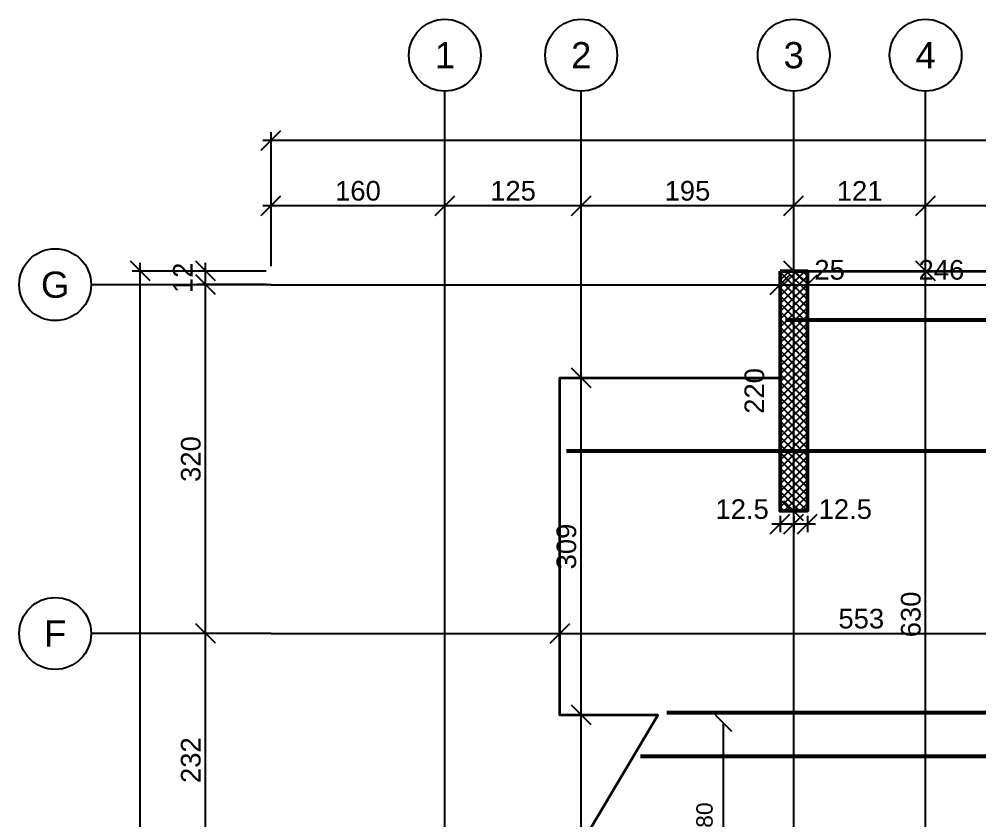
# Model space of a CAD drawing. Header units: millimetres. Extents: x -231 to 4719, y -2977 to 4533.
# Drawn here: x -231 to 650, y 1063 to 1798 of the extents above; entities that cross this region are included whole.
import ezdxf
from ezdxf.enums import TextEntityAlignment as Align

# ---------------------------------------------------------------- set-up
doc = ezdxf.new("R2010")
doc.units = ezdxf.units.MM
for name, color, linetype in [('FW_AXIS', 7, 'Continuous'), ('FW_DIM', 7, 'Continuous'), ('FW_WALL_HATCH', 8, 'Continuous'), ('REB_BOT_MESH_X', 5, 'Continuous'), ('REB_BOT_MESH_X_RANGE', 5, 'Continuous')]:
    doc.layers.add(name, color=color, linetype=linetype)
doc.layers.add('SLAB', color=3, linetype='Continuous', lineweight=35)
doc.layers.add('WALL', color=1, linetype='Continuous', lineweight=50)
doc.styles.add('REBAR_TXT', font='arial.ttf')
doc.styles.get("Standard").update_dxf_attribs({"font": 'arial.ttf'})
doc.dimstyles.new('FW_DIM', dxfattribs={"dimtxt": 18, "dimasz": 9, "dimexe": 7.5, "dimexo": 4.5, "dimgap": 4.5, "dimtad": 1, "dimdec": 0, "dimtxsty": 'Standard', "dimtsz": 9, "dimcen": 2.5, "dimdle": 7.5, "dimclrd": 256, "dimclre": 256, "dimclrt": 7, "dimazin": 3, "dimtfac": 1, "dimtmove": 2, "dimatfit": 3})
doc.dimstyles.new('REBAR M-200', dxfattribs={"dimtxt": 15, "dimasz": 15, "dimexe": 25, "dimexo": 12.5, "dimgap": 10, "dimtad": 1, "dimdec": 0, "dimtxsty": 'Standard', "dimblk": 'NONE', "dimcen": 50, "dimse1": 1, "dimse2": 1, "dimclrd": 6, "dimclre": 6, "dimclrt": 7, "dimazin": 3, "dimtfac": 1, "dimtmove": 2, "dimatfit": 3, "dimldrblk": 'NONE', "dimlwd": 53})
doc.dimstyles.new('REBAR RANGE', dxfattribs={"dimtxt": 15, "dimasz": 2.5, "dimexe": 0, "dimexo": 0, "dimgap": 10, "dimtad": 1, "dimdec": 0, "dimtxsty": 'Standard', "dimtsz": 7.5, "dimcen": 2.5, "dimse1": 1, "dimse2": 1, "dimclrd": 6, "dimclre": 6, "dimclrt": 7, "dimazin": 3, "dimtfac": 1, "dimtmove": 2, "dimatfit": 3, "dimlwd": 25})

# ---------------------------------------------------------------- blocks, each defined once
blk = doc.blocks.new('*D175')
at = {"color": 6, "lineweight": 53}
blk.add_line((271, 1402.39), (1252.5, 1402.39), dxfattribs=at)
at = {"layer": 'Defpoints'}
for p in [(271, 1402.39), (271, 1402.39), (1252.5, 1402.39)]:
    blk.add_point(p, dxfattribs=at)
at = {"layer": 'REB_BOT_MESH_X', "color": 7, "insert": (761.75, 1419.89), "char_height": 15, "attachment_point": 5}
blk.add_mtext('982', dxfattribs=at)
blk = doc.blocks.new('_NONE')
blk = doc.blocks.new('*D179')
at = {"color": 6, "lineweight": 53}
blk.add_line((339, 1122.39), (1252.5, 1122.39), dxfattribs=at)
at = {"layer": 'Defpoints'}
for p in [(339, 1122.39), (339, 1122.39), (1252.5, 1122.39)]:
    blk.add_point(p, dxfattribs=at)
at = {"layer": 'REB_BOT_MESH_X', "color": 7, "insert": (795.75, 1139.89), "char_height": 15, "attachment_point": 5}
blk.add_mtext('914', dxfattribs=at)
blk = doc.blocks.new('_OBLIQUE')
at = {"color": 0, "linetype": 'BYBLOCK'}
blk.add_line((-0.5, -0.5), (0.5, 0.5), dxfattribs=at)
blk = doc.blocks.new('*D200')
at = {"color": 6, "lineweight": 25}
blk.add_line((415.25, 972.39), (415.25, 1152.39), dxfattribs=at)
at = {"layer": 'Defpoints'}
for p in [(415.25, 1152.39), (415.25, 972.39), (415.25, 972.39)]:
    blk.add_point(p, dxfattribs=at)
at = {"layer": 'REB_BOT_MESH_X_RANGE', "color": 6, "xscale": 15, "yscale": 15, "rotation": 90}
for p in [(415.25, 1152.39), (415.25, 972.39)]:
    blk.add_blockref('_OBLIQUE', p, dxfattribs=at)
at = {"layer": 'REB_BOT_MESH_X_RANGE', "color": 7, "insert": (397.75, 1062.39), "char_height": 15, "attachment_point": 5, "rotation": 90}
blk.add_mtext('180', dxfattribs=at)
blk = doc.blocks.new('*D206')
at = {"color": 6, "lineweight": 53}
blk.add_line((472, 1522.39), (1361, 1522.39), dxfattribs=at)
at = {"layer": 'Defpoints'}
for p in [(472, 1522.39), (472, 1522.39), (1361, 1522.39)]:
    blk.add_point(p, dxfattribs=at)
at = {"layer": 'REB_BOT_MESH_X', "color": 7, "insert": (916.5, 1539.89), "char_height": 15, "attachment_point": 5}
blk.add_mtext('889', dxfattribs=at)
blk = doc.blocks.new('*D215')
at = {"color": 6, "lineweight": 53}
blk.add_line((363, 1162.39), (1563, 1162.39), dxfattribs=at)
at = {"layer": 'Defpoints'}
for p in [(363, 1162.39), (363, 1162.39), (1563, 1162.39)]:
    blk.add_point(p, dxfattribs=at)
at = {"layer": 'REB_BOT_MESH_X', "color": 7, "insert": (963, 1179.89), "char_height": 15, "attachment_point": 5}
blk.add_mtext('1200', dxfattribs=at)
blk = doc.blocks.new('*D226')
for p, q in [((466.99, 1342.79), (466.99, 1327.79)), ((479.51, 1342.79), (479.51, 1327.79)), ((459.49, 1335.29), (487.01, 1335.29))]:
    blk.add_line(p, q)
at = {"layer": 'Defpoints'}
for p in [(466.99, 1347.29), (479.51, 1347.29), (466.99, 1335.29)]:
    blk.add_point(p, dxfattribs=at)
at = {"layer": 'FW_DIM', "xscale": 18, "yscale": 18}
for p in [(466.99, 1335.29), (479.51, 1335.29)]:
    blk.add_blockref('_OBLIQUE', p, dxfattribs=at)
at = {"layer": 'FW_DIM', "color": 7, "insert": (432.19, 1348.79), "char_height": 18, "attachment_point": 5}
blk.add_mtext('12.5', dxfattribs=at)
blk = doc.blocks.new('*D227')
for p, q in [((479.51, 1342.79), (479.51, 1327.79)), ((492.02, 1342.79), (492.02, 1327.79)), ((472.01, 1335.29), (499.52, 1335.29))]:
    blk.add_line(p, q)
at = {"layer": 'Defpoints'}
for p in [(479.51, 1347.29), (492.02, 1347.29), (479.51, 1335.29)]:
    blk.add_point(p, dxfattribs=at)
at = {"layer": 'FW_DIM', "xscale": 18, "yscale": 18}
for p in [(479.51, 1335.29), (492.02, 1335.29)]:
    blk.add_blockref('_OBLIQUE', p, dxfattribs=at)
at = {"layer": 'FW_DIM', "color": 7, "insert": (526.82, 1348.79), "char_height": 18, "attachment_point": 5}
blk.add_mtext('12.5', dxfattribs=at)
blk = doc.blocks.new('*D279')
for p, q in [((257.51, 1234.82), (825.52, 1234.82)), ((265.01, 1239.32), (265.01, 1242.32)), ((818.02, 1239.32), (818.02, 1242.32))]:
    blk.add_line(p, q)
at = {"layer": 'Defpoints'}
for p in [(265.01, 1234.82), (265.01, 1234.82), (818.02, 1234.82)]:
    blk.add_point(p, dxfattribs=at)
at = {"layer": 'FW_DIM', "xscale": 18, "yscale": 18}
for p in [(265.01, 1234.82), (818.02, 1234.82)]:
    blk.add_blockref('_OBLIQUE', p, dxfattribs=at)
at = {"layer": 'FW_DIM', "color": 7, "insert": (541.51, 1248.32), "char_height": 18, "attachment_point": 5}
blk.add_mtext('553', dxfattribs=at)
blk = doc.blocks.new('*D282')
for p, q in [((466.99, 1559.28), (466.99, 1562.28)), ((492.02, 1559.28), (492.02, 1562.28)), ((459.49, 1554.78), (499.52, 1554.78))]:
    blk.add_line(p, q)
at = {"layer": 'Defpoints'}
for p in [(466.99, 1554.78), (466.99, 1554.78), (492.02, 1554.78)]:
    blk.add_point(p, dxfattribs=at)
at = {"layer": 'FW_DIM', "xscale": 18, "yscale": 18}
for p in [(466.99, 1554.78), (492.02, 1554.78)]:
    blk.add_blockref('_OBLIQUE', p, dxfattribs=at)
at = {"layer": 'FW_DIM', "color": 7, "insert": (512.42, 1568.28), "char_height": 18, "attachment_point": 5}
blk.add_mtext('25', dxfattribs=at)
blk = doc.blocks.new('*D283')
for p, q in [((492.02, 1559.28), (492.02, 1562.28)), ((738.04, 1559.28), (738.04, 1562.28)), ((484.52, 1554.78), (745.54, 1554.78))]:
    blk.add_line(p, q)
at = {"layer": 'Defpoints'}
for p in [(492.02, 1554.78), (492.02, 1554.78), (738.04, 1554.78)]:
    blk.add_point(p, dxfattribs=at)
at = {"layer": 'FW_DIM', "xscale": 18, "yscale": 18}
for p in [(492.02, 1554.78), (738.04, 1554.78)]:
    blk.add_blockref('_OBLIQUE', p, dxfattribs=at)
at = {"layer": 'FW_DIM', "color": 7, "insert": (615.03, 1568.28), "char_height": 18, "attachment_point": 5}
blk.add_mtext('246', dxfattribs=at)
blk = doc.blocks.new('*D295')
for p, q in [((284.56, 1152.44), (284.56, 1476.69)), ((280.06, 1469.19), (277.06, 1469.19)), ((280.06, 1159.94), (277.06, 1159.94))]:
    blk.add_line(p, q)
at = {"layer": 'Defpoints'}
for p in [(284.56, 1469.19), (284.56, 1159.94), (284.56, 1159.94)]:
    blk.add_point(p, dxfattribs=at)
at = {"layer": 'FW_DIM', "xscale": 18, "yscale": 18, "rotation": 90}
for p in [(284.56, 1469.19), (284.56, 1159.94)]:
    blk.add_blockref('_OBLIQUE', p, dxfattribs=at)
at = {"layer": 'FW_DIM', "color": 7, "insert": (271.06, 1314.56), "char_height": 18, "attachment_point": 5, "rotation": 90}
blk.add_mtext('309', dxfattribs=at)
blk = doc.blocks.new('*D296')
for p, q in [((479.51, -13.69), (479.51, 1354.79)), ((475.01, 1347.29), (472.01, 1347.29)), ((475.01, -6.19), (472.01, -6.19))]:
    blk.add_line(p, q)
at = {"layer": 'Defpoints'}
for p in [(479.51, 1347.29), (479.51, -6.19), (479.51, -6.19)]:
    blk.add_point(p, dxfattribs=at)
at = {"layer": 'FW_DIM', "xscale": 18, "yscale": 18, "rotation": 90}
for p in [(479.51, 1347.29), (479.51, -6.19)]:
    blk.add_blockref('_OBLIQUE', p, dxfattribs=at)
at = {"layer": 'FW_DIM', "color": 7, "insert": (466.01, 670.55), "char_height": 18, "attachment_point": 5, "rotation": 90}
blk.add_mtext('1353', dxfattribs=at)
blk = doc.blocks.new('*D297')
for p, q in [((479.51, 1339.79), (479.51, 1574.79)), ((475.01, 1567.29), (472.01, 1567.29)), ((475.01, 1347.29), (472.01, 1347.29))]:
    blk.add_line(p, q)
at = {"layer": 'Defpoints'}
for p in [(479.51, 1567.29), (479.51, 1347.29), (479.51, 1347.29)]:
    blk.add_point(p, dxfattribs=at)
at = {"layer": 'FW_DIM', "xscale": 18, "yscale": 18, "rotation": 90}
for p in [(479.51, 1567.29), (479.51, 1347.29)]:
    blk.add_blockref('_OBLIQUE', p, dxfattribs=at)
at = {"layer": 'FW_DIM', "color": 7, "insert": (443.51, 1457.29), "char_height": 18, "attachment_point": 5, "rotation": 90}
blk.add_mtext('220', dxfattribs=at)
blk = doc.blocks.new('*D302')
for p, q in [((600.53, 929.82), (600.53, 1574.77)), ((596.03, 1567.27), (593.03, 1567.27)), ((596.03, 937.32), (593.03, 937.32))]:
    blk.add_line(p, q)
at = {"layer": 'Defpoints'}
for p in [(600.53, 1567.27), (600.53, 937.32), (600.53, 937.32)]:
    blk.add_point(p, dxfattribs=at)
at = {"layer": 'FW_DIM', "xscale": 18, "yscale": 18, "rotation": 90}
for p in [(600.53, 1567.27), (600.53, 937.32)]:
    blk.add_blockref('_OBLIQUE', p, dxfattribs=at)
at = {"layer": 'FW_DIM', "color": 7, "insert": (587.03, 1252.3), "char_height": 18, "attachment_point": 5, "rotation": 90}
blk.add_mtext('630', dxfattribs=at)
blk = doc.blocks.new('*D325')
for p, q in [((0, 1571.79), (0, 1634.79)), ((159.5, 1571.79), (159.5, 1634.79)), ((-7.5, 1627.29), (167, 1627.29))]:
    blk.add_line(p, q)
at = {"layer": 'Defpoints'}
for p in [(0, 1627.29), (0, 1567.29), (159.5, 1567.29)]:
    blk.add_point(p, dxfattribs=at)
at = {"layer": 'FW_DIM', "xscale": 18, "yscale": 18}
for p in [(0, 1627.29), (159.5, 1627.29)]:
    blk.add_blockref('_OBLIQUE', p, dxfattribs=at)
at = {"layer": 'FW_DIM', "color": 7, "insert": (79.75, 1640.79), "char_height": 18, "attachment_point": 5}
blk.add_mtext('160', dxfattribs=at)
blk = doc.blocks.new('*D326')
for p, q in [((159.5, 1571.79), (159.5, 1634.79)), ((284.6, 1571.79), (284.6, 1634.79)), ((152, 1627.29), (292.1, 1627.29))]:
    blk.add_line(p, q)
at = {"layer": 'Defpoints'}
for p in [(159.5, 1627.29), (159.5, 1567.29), (284.6, 1567.29)]:
    blk.add_point(p, dxfattribs=at)
at = {"layer": 'FW_DIM', "xscale": 18, "yscale": 18}
for p in [(159.5, 1627.29), (284.6, 1627.29)]:
    blk.add_blockref('_OBLIQUE', p, dxfattribs=at)
at = {"layer": 'FW_DIM', "color": 7, "insert": (222.05, 1640.79), "char_height": 18, "attachment_point": 5}
blk.add_mtext('125', dxfattribs=at)
blk = doc.blocks.new('*D327')
for p, q in [((284.6, 1571.79), (284.6, 1634.79)), ((479.5, 1571.79), (479.5, 1634.79)), ((277.1, 1627.29), (487, 1627.29))]:
    blk.add_line(p, q)
at = {"layer": 'Defpoints'}
for p in [(284.6, 1627.29), (284.6, 1567.29), (479.5, 1567.29)]:
    blk.add_point(p, dxfattribs=at)
at = {"layer": 'FW_DIM', "xscale": 18, "yscale": 18}
for p in [(284.6, 1627.29), (479.5, 1627.29)]:
    blk.add_blockref('_OBLIQUE', p, dxfattribs=at)
at = {"layer": 'FW_DIM', "color": 7, "insert": (382.05, 1640.79), "char_height": 18, "attachment_point": 5}
blk.add_mtext('195', dxfattribs=at)
blk = doc.blocks.new('*D328')
for p, q in [((479.5, 1571.79), (479.5, 1634.79)), ((600.5, 1571.79), (600.5, 1634.79)), ((472, 1627.29), (608, 1627.29))]:
    blk.add_line(p, q)
at = {"layer": 'Defpoints'}
for p in [(479.5, 1627.29), (479.5, 1567.29), (600.5, 1567.29)]:
    blk.add_point(p, dxfattribs=at)
at = {"layer": 'FW_DIM', "xscale": 18, "yscale": 18}
for p in [(479.5, 1627.29), (600.5, 1627.29)]:
    blk.add_blockref('_OBLIQUE', p, dxfattribs=at)
at = {"layer": 'FW_DIM', "color": 7, "insert": (540, 1640.79), "char_height": 18, "attachment_point": 5}
blk.add_mtext('121', dxfattribs=at)
blk = doc.blocks.new('*D329')
for p, q in [((600.5, 1571.79), (600.5, 1634.79)), ((828.1, 1571.79), (828.1, 1634.79)), ((593, 1627.29), (835.6, 1627.29))]:
    blk.add_line(p, q)
at = {"layer": 'Defpoints'}
for p in [(600.5, 1627.29), (600.5, 1567.29), (828.1, 1567.29)]:
    blk.add_point(p, dxfattribs=at)
at = {"layer": 'FW_DIM', "xscale": 18, "yscale": 18}
for p in [(600.5, 1627.29), (828.1, 1627.29)]:
    blk.add_blockref('_OBLIQUE', p, dxfattribs=at)
at = {"layer": 'FW_DIM', "color": 7, "insert": (714.3, 1640.79), "char_height": 18, "attachment_point": 5}
blk.add_mtext('228', dxfattribs=at)
blk = doc.blocks.new('*D341')
for p, q in [((0, 1571.79), (0, 1694.79)), ((1569.04, 1571.79), (1569.04, 1694.79)), ((-7.5, 1687.29), (1576.54, 1687.29))]:
    blk.add_line(p, q)
at = {"layer": 'Defpoints'}
for p in [(0, 1687.29), (0, 1567.29), (1569.04, 1567.29)]:
    blk.add_point(p, dxfattribs=at)
at = {"layer": 'FW_DIM', "xscale": 18, "yscale": 18}
for p in [(0, 1687.29), (1569.04, 1687.29)]:
    blk.add_blockref('_OBLIQUE', p, dxfattribs=at)
at = {"layer": 'FW_DIM', "color": 7, "insert": (784.52, 1700.79), "char_height": 18, "attachment_point": 5}
blk.add_mtext('1569', dxfattribs=at)
blk = doc.blocks.new('*D347')
for p, q in [((-4.5, 1234.8), (-67.5, 1234.8)), ((-60, 994.9), (-60, 1242.3)), ((-4.5, 1002.4), (-67.5, 1002.4))]:
    blk.add_line(p, q)
at = {"layer": 'Defpoints'}
for p in [(0, 1234.8), (-60, 1002.4), (0, 1002.4)]:
    blk.add_point(p, dxfattribs=at)
at = {"layer": 'FW_DIM', "xscale": 18, "yscale": 18, "rotation": 90}
for p in [(-60, 1234.8), (-60, 1002.4)]:
    blk.add_blockref('_OBLIQUE', p, dxfattribs=at)
at = {"layer": 'FW_DIM', "color": 7, "insert": (-73.5, 1118.6), "char_height": 18, "attachment_point": 5, "rotation": 90}
blk.add_mtext('232', dxfattribs=at)
blk = doc.blocks.new('*D348')
for p, q in [((-60, 1227.3), (-60, 1562.3)), ((-4.5, 1554.8), (-67.5, 1554.8)), ((-4.5, 1234.8), (-67.5, 1234.8))]:
    blk.add_line(p, q)
at = {"layer": 'Defpoints'}
for p in [(0, 1554.8), (-60, 1234.8), (0, 1234.8)]:
    blk.add_point(p, dxfattribs=at)
at = {"layer": 'FW_DIM', "xscale": 18, "yscale": 18, "rotation": 90}
for p in [(-60, 1554.8), (-60, 1234.8)]:
    blk.add_blockref('_OBLIQUE', p, dxfattribs=at)
at = {"layer": 'FW_DIM', "color": 7, "insert": (-73.5, 1394.8), "char_height": 18, "attachment_point": 5, "rotation": 90}
blk.add_mtext('320', dxfattribs=at)
blk = doc.blocks.new('*D349')
for p, q in [((-60, 1547.3), (-60, 1574.8)), ((-4.5, 1567.3), (-67.5, 1567.3)), ((-4.5, 1554.8), (-67.5, 1554.8))]:
    blk.add_line(p, q)
at = {"layer": 'Defpoints'}
for p in [(0, 1567.3), (-60, 1554.8), (0, 1554.8)]:
    blk.add_point(p, dxfattribs=at)
at = {"layer": 'FW_DIM', "xscale": 18, "yscale": 18, "rotation": 90}
for p in [(-60, 1567.3), (-60, 1554.8)]:
    blk.add_blockref('_OBLIQUE', p, dxfattribs=at)
at = {"layer": 'FW_DIM', "color": 7, "insert": (-81, 1561.05), "char_height": 18, "attachment_point": 5, "rotation": 90}
blk.add_mtext('12', dxfattribs=at)
blk = doc.blocks.new('*D358')
for p, q in [((-120, -30.2), (-120, 1574.79)), ((-4.5, 1567.29), (-127.5, 1567.29)), ((-4.5, -22.7), (-127.5, -22.7))]:
    blk.add_line(p, q)
at = {"layer": 'Defpoints'}
for p in [(0, 1567.29), (-120, -22.7), (0, -22.7)]:
    blk.add_point(p, dxfattribs=at)
at = {"layer": 'FW_DIM', "xscale": 18, "yscale": 18, "rotation": 90}
for p in [(-120, 1567.29), (-120, -22.7)]:
    blk.add_blockref('_OBLIQUE', p, dxfattribs=at)
at = {"layer": 'FW_DIM', "color": 7, "insert": (-133.5, 772.3), "char_height": 18, "attachment_point": 5, "rotation": 90}
blk.add_mtext('1590', dxfattribs=at)

msp = doc.modelspace()

# ---------------------------------------------------------------- hatches: boundary and pattern name
at = {"layer": 'FW_WALL_HATCH'}
h = msp.add_hatch(dxfattribs=at)
h.set_pattern_fill('ANSI37', scale=1.6)
h.paths.add_polyline_path([(466.99, 1567.29), (492.02, 1567.29), (492.02, 1347.29), (466.99, 1347.29), (466.99, 1567.29)])

# ---------------------------------------------------------------- linework, layer by layer
at = {"layer": 'FW_AXIS', "linetype": 'CONTINUOUS'}
for p, q in [((159.5, 1567.29), (159.5, 1732.29)), ((284.56, 1567.29), (284.56, 1732.29)), ((479.51, 1567.29), (479.51, 1732.29)), ((600.53, 1567.29), (600.53, 1732.29)), ((0, 1554.78), (-165, 1554.78)), ((0, 1234.82), (-165, 1234.82))]:
    msp.add_line(p, q, dxfattribs=at)
at = {"layer": 'FW_AXIS', "color": 8}
for p, q in [((159.5, -22.7), (159.5, 1567.29)), ((284.56, -22.7), (284.56, 1567.29)), ((479.51, -22.7), (479.51, 1567.29)), ((600.53, -22.7), (600.53, 1567.29)), ((0, 1554.78), (1569.04, 1554.78)), ((0, 1234.82), (1569.04, 1234.82))]:
    msp.add_line(p, q, dxfattribs=at)
at = {"layer": 'FW_AXIS'}
for centre in [(159.5, 1765.29), (284.56, 1765.29), (479.51, 1765.29), (600.53, 1765.29), (-198, 1554.78), (-198, 1234.82)]:
    msp.add_circle(centre, 33, dxfattribs=at)
at = {"layer": 'SLAB'}
msp.add_lwpolyline([(466.99, 1567.29), (1367, 1567.16), (1366.99, 1469.29), (1568.99, 1469.29), (1568.99, 965.31), (1367, 965.31), (1367, 579.33), (1569.04, 579.33), (1569.04, 75.3), (1367, 75.3), (1367, -22.7), (147, 0), (147, 97.95), (0, 97.95), (0, 864.29), (202.2, 864.29), (202.2, 902.97), (354.91, 1159.94), (265.01, 1159.94), (265.01, 1469.19), (466.99, 1469.19), (466.99, 1567.29)], dxfattribs=at)
at = {"layer": 'WALL'}
msp.add_lwpolyline([(466.99, 1567.29), (492.02, 1567.29), (492.02, 1347.29), (466.99, 1347.29)], close=True, dxfattribs=at)

# ---------------------------------------------------------------- texts
at = {"layer": 'FW_AXIS', "color": 7, "style": 'REBAR_TXT'}
for s, p in [('1', (159.5, 1765.29)), ('2', (284.56, 1765.29)), ('3', (479.51, 1765.29)), ('4', (600.53, 1765.29)), ('G', (-198, 1554.78)), ('F', (-198, 1234.82))]:
    msp.add_text(s, height=24, dxfattribs=at).set_placement(p, align=Align.MIDDLE_CENTER)

# ---------------------------------------------------------------- dimensions: what is measured, and where the dimension line sits
at = {"layer": 'FW_DIM'}
for base, p1, p2, picture, middle in [((0, 1687.29), (0, 1567.29), (1569.04, 1567.29), '*D341', (784.52, 1700.79)), ((0, 1627.29384909), (0, 1567.29384909), (159.5, 1567.29384909), '*D325', (79.75, 1640.79384909)), ((159.5, 1627.29), (159.5, 1567.29), (284.6, 1567.29), '*D326', (222.05, 1640.79)), ((284.6, 1627.29), (284.6, 1567.29), (479.5, 1567.29), '*D327', (382.05, 1640.79)), ((479.5, 1627.29), (479.5, 1567.29), (600.5, 1567.29), '*D328', (540, 1640.79)), ((600.5, 1627.29), (600.5, 1567.29), (828.1, 1567.29), '*D329', (714.3, 1640.79))]:
    dim = msp.add_linear_dim(base=base, p1=p1, p2=p2, dimstyle='FW_DIM', dxfattribs=at)
    dim.commit()
    dim.dimension.update_dxf_attribs({"geometry": picture, "text_midpoint": middle})
for base, p1, p2, text, picture, middle in [((466.99, 1554.78), (466.99, 1554.78), (492.02, 1554.78), '25', '*D282', (512.42, 1568.28)), ((492.02, 1554.78), (492.02, 1554.78), (738.04, 1554.78), '246', '*D283', (615.03, 1568.28)), ((466.99, 1335.29), (466.99, 1347.29), (479.51, 1347.29), '12.5', '*D226', (432.19, 1348.79)), ((479.51, 1335.29), (479.51, 1347.29), (492.02, 1347.29), '12.5', '*D227', (526.82, 1348.79)), ((265.01, 1234.82), (265.01, 1234.82), (818.02, 1234.82), '553', '*D279', (541.51, 1248.32))]:
    dim = msp.add_linear_dim(base=base, p1=p1, p2=p2, text=text, dimstyle='FW_DIM', override={"dimtmove": 2}, dxfattribs=at)
    dim.commit()
    dim.dimension.update_dxf_attribs({"geometry": picture, "text_midpoint": middle, "dimtype": 160})
for base, p1, p2, picture, middle in [((-120, -22.7), (0, -22.7), (0, 1567.29), '*D358', (-133.5, 772.3)), ((-60, 1554.8), (0, 1554.8), (0, 1567.3), '*D349', (-81, 1561.05)), ((-60, 1234.8), (0, 1234.8), (0, 1554.8), '*D348', (-73.5, 1394.8)), ((-60, 1002.4), (0, 1002.4), (0, 1234.8), '*D347', (-73.5, 1118.6))]:
    dim = msp.add_linear_dim(base=base, p1=p1, p2=p2, angle=90, dimstyle='FW_DIM', dxfattribs=at)
    dim.commit()
    dim.dimension.update_dxf_attribs({"geometry": picture, "text_midpoint": middle})
for base, p1, p2, text, picture, middle in [((479.51, 1347.29), (479.51, 1347.29), (479.51, 1567.29), '220', '*D297', (443.51, 1457.29)), ((600.53, 937.32), (600.53, 937.32), (600.53, 1567.27), '630', '*D302', (587.03, 1252.3)), ((284.56, 1159.94), (284.56, 1159.94), (284.56, 1469.19), '309', '*D295', (271.06, 1314.56)), ((479.51, -6.19), (479.51, -6.19), (479.51, 1347.29), '1353', '*D296', (466.01, 670.55))]:
    dim = msp.add_linear_dim(base=base, p1=p1, p2=p2, angle=90, text=text, dimstyle='FW_DIM', override={"dimtmove": 2}, dxfattribs=at)
    dim.commit()
    dim.dimension.update_dxf_attribs({"geometry": picture, "text_midpoint": middle, "dimtype": 160})
at = {"layer": 'REB_BOT_MESH_X'}
for base, p1, p2, picture, middle in [((472, 1522.39), (472, 1522.39), (1361, 1522.39), '*D206', (916.5, 1539.89)), ((271, 1402.39254739), (271, 1402.39254739), (1252.5, 1402.39254739), '*D175', (761.75, 1419.89254739)), ((363, 1162.39), (363, 1162.39), (1563, 1162.39), '*D215', (963, 1179.89)), ((339, 1122.39254739), (339, 1122.39254739), (1252.5, 1122.39254739), '*D179', (795.75, 1139.89254739))]:
    dim = msp.add_linear_dim(base=base, p1=p1, p2=p2, dimstyle='REBAR M-200', dxfattribs=at)
    dim.commit()
    dim.dimension.update_dxf_attribs({"geometry": picture, "text_midpoint": middle})
at = {"layer": 'REB_BOT_MESH_X_RANGE'}
dim = msp.add_linear_dim(base=(415.25, 972.39), p1=(415.25, 972.39), p2=(415.25, 1152.39), angle=90, dimstyle='REBAR RANGE', dxfattribs=at)
dim.commit()
dim.dimension.update_dxf_attribs({"geometry": '*D200', "text_midpoint": (397.75, 1062.39)})

doc.saveas('drawing.dxf')
